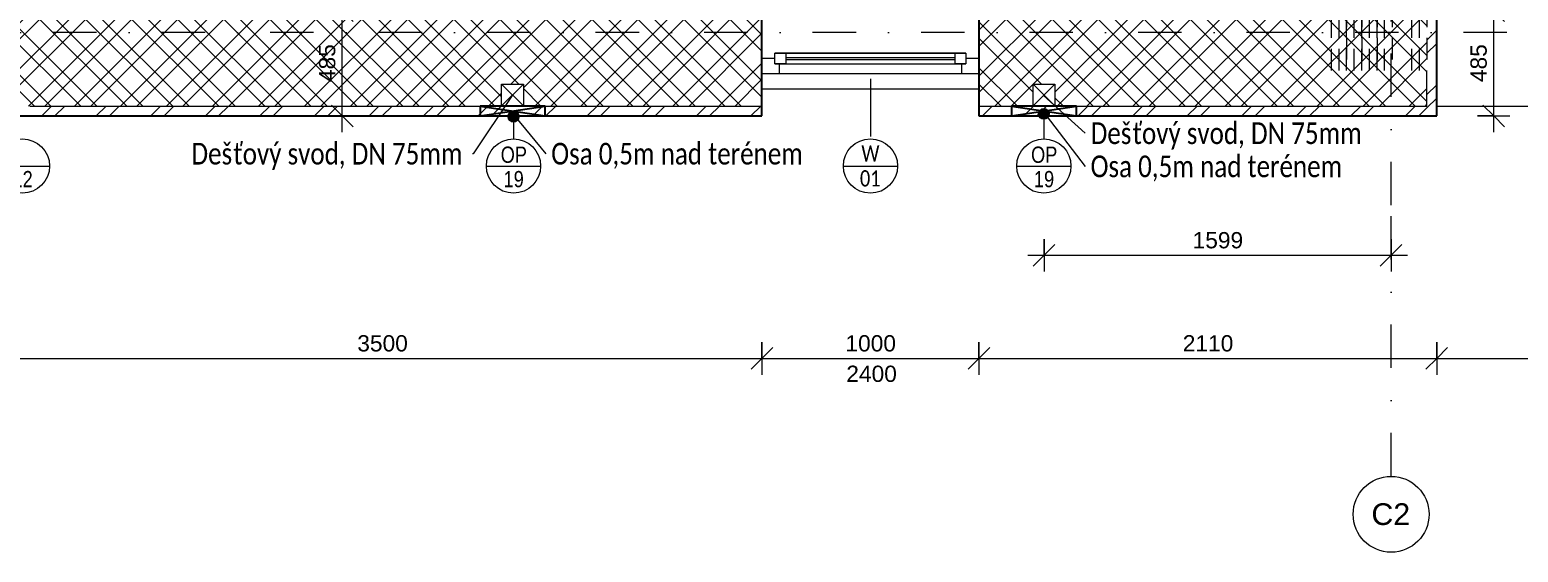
# Model space of a CAD drawing. Header units: millimetres. Extents: x -47427 to -6020, y -7799 to 12520.
# Drawn here: x -35010 to -28149, y -7799 to -5389 of the extents above; entities that cross this region are included whole.
import ezdxf

# ---------------------------------------------------------------- set-up
doc = ezdxf.new("R2010")
doc.units = ezdxf.units.MM
doc.linetypes.add('HA_Dash_3mm-S1mm', pattern=[150, 100, -50])
doc.linetypes.add('HA_DashDot_10mm-S3mm', pattern=[500, 200, -150, 0, -150])
for name, color, linetype, lineweight in [('A-____-____-DIMS', 9, 'Continuous', 5), ('A-____-____-DIMS-50', 9, 'Continuous', 5), ('A-DETL-____-OTLN', 9, 'Continuous', 25), ('A-FLOR-____-OTLN', 9, 'Continuous', 9), ('A-GENM-____-HDLN', 9, 'HA_Dash_3mm-S1mm', 9), ('A-GENM-____-IDEN', 9, 'Continuous', 9), ('A-GENM-____-OTLN', 9, 'Continuous', 9), ('A-GLAZ-____-IDEN', 9, 'Continuous', 9), ('A-GLAZ-____-MCUT', 9, 'Continuous', 5), ('A-GLAZ-____-OTLN', 9, 'Continuous', 5), ('A-WALL-____-MCUT', 9, 'Continuous', 25), ('A-WALL-____-PATT', 9, 'Continuous', 25), ('G-____-____-TEXT', 9, 'Continuous', 5), ('M-HVAC-DUCT-OTLN', 9, 'Continuous', 9), ('S-GRID-____-IDEN', 9, 'Continuous', 9), ('S-GRID-____-OTLN', 9, 'Continuous', 5)]:
    doc.layers.add(name, color=color, linetype=linetype, lineweight=lineweight)
doc.styles.add('Arial', font='arial.ttf', dxfattribs={"height": 100})
doc.styles.add('Arial_1', font='arial.ttf', dxfattribs={"height": 75})
doc.styles.add('Arial_2', font='arial.ttf', dxfattribs={"width": 0.8, "height": 75})
doc.styles.add('Calibri', font='calibri.ttf', dxfattribs={"width": 0.8, "height": 75})
doc.styles.add('Calibri_1', font='calibri.ttf', dxfattribs={"width": 0.8, "height": 100})
doc.dimstyles.new('Inner_Dimensions_2', dxfattribs={"dimscale": 304.8, "dimtxt": 76.519455, "dimasz": 0.328084, "dimexe": 0.246063, "dimexo": 0.0625, "dimgap": 0.032808, "dimtad": 1, "dimdec": 0, "dimzin": 0, "dimdsep": 46, "dimtxsty": 'Arial_1', "dimblk1": 'OBLIQUE', "dimblk2": 'OBLIQUE', "dimsah": 1, "dimcen": 0.09, "dimdle": 0.246063, "dimazin": 0, "dimtfac": 1, "dimtdec": 4, "dimtix": 1, "dimtmove": 0, "dimatfit": 3, "dimfxl": 0.246063, "dimfxlon": 1, "dimtvp": 1, "dimtolj": 1, "dimtzin": 0, "dimlwd": 9, "dimlwe": 9, "dimarcsym": 2})
pattern_1 = [(45, (0, 0), (-125.7236, 125.7236), []), (45, (0, 190.5), (-125.7236, 125.7236), [])]

# ---------------------------------------------------------------- blocks, each defined once
blk = doc.blocks.new('HA_WD_SinglePanel - 1000x2400-1662822-DPS_1NP-C')
at = {"layer": 'A-GLAZ-____-MCUT'}
for p, q in [((-420, 70), (-500, 70)), ((-420, 25), (-420, 70)), ((500, 70), (420, 70)), ((420, 70), (420, 25)), ((-500, 0), (-440, 0)), ((-440, -25), (-440, 25)), ((-440, 25), (-390, 25)), ((-390, 25), (-390, -25)), ((390, 5), (-390, 5)), ((390, -25), (390, 25)), ((390, 25), (440, 25)), ((440, 25), (440, -25)), ((440, 0), (500, 0)), ((-390, -25), (-440, -25)), ((390, -5), (-390, -5)), ((440, -25), (390, -25))]:
    blk.add_line(p, q, dxfattribs=at)
at = {"layer": 'A-GLAZ-____-OTLN'}
for p, q in [((420, 70), (-420, 70)), ((440, 25), (-440, 25)), ((-440, -25), (-440, 25)), ((390, 25), (-390, 25)), ((440, 25), (440, -25)), ((-440, -25), (440, -25)), ((390, -25), (-390, -25))]:
    blk.add_line(p, q, dxfattribs=at)
blk = doc.blocks.new('TB_Porotherm KP7_2250mm - TB_Porotherm KP7_2250mm-1893974-DPS_1NP-C')
at = {"layer": 'A-GENM-____-HDLN'}
for p, q in [((-1125, 35), (1125, 35)), ((-1125, 0), (1125, 0)), ((1125, -35), (-1125, -35))]:
    blk.add_line(p, q, dxfattribs=at)
blk = doc.blocks.new('Grid - Radius 3_5mm-353793-DPS_1NP-C')
at = {"layer": 'S-GRID-____-IDEN'}
blk.add_circle((0, 0), 3.5, dxfattribs=at)
blk = doc.blocks.new('DIMBLOCK76-DPS_1NP-C')
at = {"layer": 'A-____-____-DIMS-50', "lineweight": 9}
for p, q in [((-35134.9, -6830.3), (-35134.9, -6980.3)), ((-35134.9, -6905.3), (-35134.9, -6830.3)), ((-35134.9, -6905.3), (-35084.9, -6855.3)), ((-31634.9, -6830.3), (-31634.9, -6980.3)), ((-31634.9, -6905.3), (-31634.9, -6830.3)), ((-31634.9, -6905.3), (-31584.9, -6855.3)), ((-35134.9, -6905.3), (-35184.9, -6955.3)), ((-35134.9, -6905.3), (-31634.9, -6905.3)), ((-31634.9, -6905.3), (-31684.9, -6955.3))]:
    blk.add_line(p, q, dxfattribs=at)
at = {"layer": 'A-____-____-DIMS-50', "color": 0, "lineweight": 9, "insert": (-33500.3, -6797.9), "char_height": 75, "width": 276.883, "attachment_point": 1, "line_spacing_factor": 0.941778, "style": 'Arial_1'}
blk.add_mtext('3500', dxfattribs=at)
blk = doc.blocks.new('_Oblique')
at = {"color": 0, "linetype": 'ByBlock', "lineweight": -2}
blk.add_line((-0.5, -0.5), (0.5, 0.5), dxfattribs=at)
blk = doc.blocks.new('DIMBLOCK77-DPS_1NP-C')
at = {"layer": 'A-____-____-DIMS-50', "lineweight": 9}
for p, q in [((-31634.9, -6830.3), (-31634.9, -6980.3)), ((-31634.9, -6905.3), (-31634.9, -6830.3)), ((-31634.9, -6905.3), (-31584.9, -6855.3)), ((-30634.9, -6830.3), (-30634.9, -6980.3)), ((-30634.9, -6905.3), (-30634.9, -6830.3)), ((-30634.9, -6905.3), (-30584.9, -6855.3)), ((-31634.9, -6905.3), (-31684.9, -6955.3)), ((-31634.9, -6905.3), (-30634.9, -6905.3)), ((-30634.9, -6905.3), (-30684.9, -6955.3))]:
    blk.add_line(p, q, dxfattribs=at)
at = {"layer": 'A-____-____-DIMS-50', "color": 0, "lineweight": 9, "insert": (-31250.3, -6797.9), "char_height": 75, "width": 276.883, "attachment_point": 1, "line_spacing_factor": 0.941778, "style": 'Arial_1'}
blk.add_mtext('1000', dxfattribs=at)
blk = doc.blocks.new('DIMBLOCK78-DPS_1NP-C')
at = {"layer": 'A-____-____-DIMS-50', "lineweight": 9}
for p, q in [((-30634.9, -6830.3), (-30634.9, -6980.3)), ((-30634.9, -6905.3), (-30634.9, -6830.3)), ((-30634.9, -6905.3), (-30584.9, -6855.3)), ((-28524.9, -6830.3), (-28524.9, -6980.3)), ((-28524.9, -6905.3), (-28524.9, -6830.3)), ((-28524.9, -6905.3), (-28474.9, -6855.3)), ((-30634.9, -6905.3), (-30684.9, -6955.3)), ((-30634.9, -6905.3), (-28524.9, -6905.3)), ((-28524.9, -6905.3), (-28574.9, -6955.3))]:
    blk.add_line(p, q, dxfattribs=at)
at = {"layer": 'A-____-____-DIMS-50', "color": 0, "lineweight": 9, "insert": (-29695.3, -6797.9), "char_height": 75, "width": 276.883, "attachment_point": 1, "line_spacing_factor": 0.941778, "style": 'Arial_1'}
blk.add_mtext('2110', dxfattribs=at)
blk = doc.blocks.new('DIMBLOCK79-DPS_1NP-C')
at = {"layer": 'A-____-____-DIMS-50', "lineweight": 9}
for p, q in [((-28524.9, -6830.3), (-28524.9, -6980.3)), ((-28524.9, -6905.3), (-28524.9, -6830.3)), ((-28524.9, -6905.3), (-28474.9, -6855.3)), ((-22949.9, -6830.3), (-22949.9, -6980.3)), ((-22949.9, -6905.3), (-22949.9, -6830.3)), ((-22949.9, -6905.3), (-22899.9, -6855.3)), ((-28524.9, -6905.3), (-28574.9, -6955.3)), ((-28524.9, -6905.3), (-22874.9, -6905.3)), ((-22949.9, -6905.3), (-22999.9, -6955.3))]:
    blk.add_line(p, q, dxfattribs=at)
at = {"layer": 'A-____-____-DIMS-50', "color": 0, "lineweight": 9, "insert": (-25852.8, -6797.9), "char_height": 75, "width": 276.883, "attachment_point": 1, "line_spacing_factor": 0.941778, "style": 'Arial_1'}
blk.add_mtext('5575', dxfattribs=at)
blk = doc.blocks.new('HA_TAG_WD - Type Mark-1521999-DPS_1NP-C')
at = {"layer": 'A-GLAZ-____-IDEN'}
blk.add_line((-2.5, 0), (2.5, 0), dxfattribs=at)
blk.add_circle((0, 0), 2.5, dxfattribs=at)
blk = doc.blocks.new('DIMBLOCK134-DPS_1NP-C')
at = {"layer": 'A-____-____-DIMS-50', "lineweight": 9}
for p, q in [((-33569.3, -5301.8), (-33619.3, -5251.8)), ((-33644.3, -5301.8), (-33494.3, -5301.8)), ((-33569.3, -5301.8), (-33644.3, -5301.8)), ((-33569.3, -5861.8), (-33569.3, -5301.8)), ((-33569.3, -5301.8), (-33519.3, -5351.8)), ((-33569.3, -5786.8), (-33619.3, -5736.8)), ((-33644.3, -5786.8), (-33494.3, -5786.8)), ((-33569.3, -5786.8), (-33644.3, -5786.8)), ((-33569.3, -5786.8), (-33519.3, -5836.8))]:
    blk.add_line(p, q, dxfattribs=at)
at = {"layer": 'A-____-____-DIMS-50', "color": 0, "lineweight": 9, "insert": (-33676.7, -5630.8), "char_height": 75, "width": 207.662, "attachment_point": 1, "rotation": 90, "line_spacing_factor": 0.941778, "style": 'Arial_1'}
blk.add_mtext('485', dxfattribs=at)
blk = doc.blocks.new('DIMBLOCK177-DPS_1NP-C')
at = {"layer": 'A-____-____-DIMS-50', "lineweight": 9}
for p, q in [((-28262, -5301.8), (-28312, -5251.8)), ((-28337, -5301.8), (-28187, -5301.8)), ((-28262, -5301.8), (-28337, -5301.8)), ((-28262, -5861.8), (-28262, -5301.8)), ((-28262, -5301.8), (-28212, -5351.8)), ((-28262, -5786.8), (-28312, -5736.8)), ((-28337, -5786.8), (-28187, -5786.8)), ((-28262, -5786.8), (-28337, -5786.8)), ((-28262, -5786.8), (-28212, -5836.8))]:
    blk.add_line(p, q, dxfattribs=at)
at = {"layer": 'A-____-____-DIMS-50', "color": 0, "lineweight": 9, "insert": (-28369.3, -5630.8), "char_height": 75, "width": 207.662, "attachment_point": 1, "rotation": 90, "line_spacing_factor": 0.941778, "style": 'Arial_1'}
blk.add_mtext('485', dxfattribs=at)
blk = doc.blocks.new('HA_TAG_GM_Products - Generic-588599-DPS_1NP-C')
at = {"layer": 'A-GENM-____-IDEN'}
blk.add_line((-2.5, 0), (2.5, 0), dxfattribs=at)
blk.add_circle((0, 0), 2.5, dxfattribs=at)
blk = doc.blocks.new('DIMBLOCK228-DPS_1NP-C')
at = {"layer": 'A-____-____-DIMS-50', "lineweight": 9}
for p, q in [((-30334.4, -6354.6), (-30334.4, -6504.6)), ((-30334.4, -6429.6), (-30334.4, -6354.6)), ((-30334.4, -6429.6), (-30284.4, -6379.6)), ((-28734.9, -6354.6), (-28734.9, -6504.6)), ((-28734.9, -6429.6), (-28734.9, -6354.6)), ((-28734.9, -6429.6), (-28684.9, -6379.6)), ((-30409.4, -6429.6), (-28659.9, -6429.6)), ((-30334.4, -6429.6), (-30384.4, -6479.6)), ((-28734.9, -6429.6), (-28784.9, -6479.6))]:
    blk.add_line(p, q, dxfattribs=at)
at = {"layer": 'A-____-____-DIMS-50', "color": 0, "lineweight": 9, "insert": (-29650, -6322.3), "char_height": 75, "width": 276.883, "attachment_point": 1, "line_spacing_factor": 0.941778, "style": 'Arial_1'}
blk.add_mtext('1599', dxfattribs=at)

msp = doc.modelspace()

# ---------------------------------------------------------------- hatches: boundary and pattern name
at = {"layer": 'A-GENM-____-IDEN'}
h = msp.add_hatch(color=256, dxfattribs=at)
edge = h.paths.add_edge_path()
edge.add_arc((-30335.6, -5777.2), 25, 0, 360)
h = msp.add_hatch(color=256, dxfattribs=at)
edge = h.paths.add_edge_path()
edge.add_arc((-32780.2, -5790.4), 25, 0, 360)
at = {"layer": 'A-WALL-____-PATT', "lineweight": 5}
h = msp.add_hatch(dxfattribs=at)
h.set_pattern_fill('FP_4', color=256, style=0, pattern_type=2)
h.set_pattern_definition(pattern_1)
h.paths.add_polyline_path([(-28524.9, -5786.8), (-28524.9, -5301.8), (-28569.9, -5301.8), (-28569.9, -5786.8)])
h.paths.add_polyline_path([(-28569.9, -3601.8), (-28524.9, -3601.8), (-28524.9, -3586.8), (-28569.9, -3586.8)])
h = msp.add_hatch(dxfattribs=at)
h.set_pattern_fill('FP_1', color=256, style=0, pattern_type=2)
h.set_pattern_definition([(45, (0, 0), (-106.066, 106.066), []), (45, (75, 0), (-106.066, 106.066), []), (315, (0, 0), (106.066, 106.066), []), (315, (75, 0), (106.066, 106.066), [])])
h.paths.add_polyline_path([(-28569.9, -5741.8), (-28569.9, -5301.8), (-30634.9, -5301.8), (-30634.9, -5741.8), (-30284.4, -5741.8)])
h.paths.add_polyline_path([(-31634.9, -5741.8), (-31634.9, -5301.8), (-35134.9, -5301.8), (-35134.9, -5741.8), (-32734.9, -5741.8)])
h.paths.add_polyline_path([(-36134.9, -5741.8), (-36134.9, -5301.8), (-41634.9, -5301.8), (-41634.9, -5741.8), (-37454.5, -5741.8)])
h.paths.add_polyline_path([(-42634.9, -5741.8), (-42634.9, -5301.8), (-45274.9, -5301.8), (-45274.9, -5741.8), (-43838.4, -5741.8)])
h.paths.add_polyline_path([(-30384.4, -5740.1), (-30384.4, -5640.1), (-30284.4, -5640.1), (-30284.4, -5740.1)])
h.paths.add_polyline_path([(-32834.9, -5740.1), (-32834.9, -5640.1), (-32734.9, -5640.1), (-32734.9, -5740.1)])
h.paths.add_polyline_path([(-41254.9, -5740.1), (-41254.9, -5640.1), (-41154.9, -5640.1), (-41154.9, -5740.1)])
h.paths.add_polyline_path([(-44834.9, -5740.1), (-44834.9, -5640.1), (-44734.9, -5640.1), (-44734.9, -5740.1)])
h = msp.add_hatch(dxfattribs=at)
h.set_pattern_fill('FP_4', color=256, style=0, pattern_type=2)
h.set_pattern_definition(pattern_1)
h.paths.add_polyline_path([(-28569.9, -5786.8), (-28569.9, -5741.8), (-30634.9, -5741.8), (-30634.9, -5786.8)])
h.paths.add_polyline_path([(-31634.9, -5786.8), (-31634.9, -5741.8), (-35134.9, -5741.8), (-35134.9, -5786.8), (-34262.6, -5786.8)])
h.paths.add_polyline_path([(-36134.9, -5786.8), (-36134.9, -5741.8), (-41634.9, -5741.8), (-41634.9, -5786.8), (-37454.5, -5786.8)])
h.paths.add_polyline_path([(-42634.9, -5786.8), (-42634.9, -5741.8), (-45274.9, -5741.8), (-45274.9, -5786.8), (-43838.4, -5786.8)])

# ---------------------------------------------------------------- linework, layer by layer
at = {"layer": 'A-DETL-____-OTLN'}
for p, q in [((-32634.4, -5741.8), (-32934.4, -5741.8)), ((-32934.4, -5741.8), (-32934.4, -5786.8)), ((-32934.4, -5786.8), (-32634.4, -5741.8)), ((-32934.4, -5741.8), (-32634.4, -5786.8)), ((-32634.4, -5786.8), (-32634.4, -5741.8)), ((-30184.4, -5741.8), (-30484.4, -5741.8)), ((-30484.4, -5741.8), (-30484.4, -5786.8)), ((-30484.4, -5786.8), (-30184.4, -5741.8)), ((-30484.4, -5741.8), (-30184.4, -5786.8)), ((-30184.4, -5786.8), (-30184.4, -5741.8)), ((-32934.4, -5786.8), (-32634.4, -5786.8)), ((-30484.4, -5786.8), (-30184.4, -5786.8))]:
    msp.add_line(p, q, dxfattribs=at)
at = {"layer": 'A-FLOR-____-OTLN'}
for p, q in [((-31634.9, -5661.8), (-30634.9, -5661.8)), ((-28524.9, -5741.8), (-22994.9, -5741.8))]:
    msp.add_line(p, q, dxfattribs=at)
at = {"layer": 'A-GENM-____-IDEN'}
for p, q in [((-32780.2, -5790.4), (-32780.2, -5893.1)), ((-30335.6, -5777.2), (-30335.6, -5893.1))]:
    msp.add_line(p, q, dxfattribs=at)
for centre in [(-30335.6, -5777.2), (-32780.2, -5790.4)]:
    msp.add_circle(centre, 25, dxfattribs=at)
at = {"layer": 'A-GLAZ-____-IDEN'}
msp.add_line((-31134.9, -5615.4), (-31134.9, -5882.1), dxfattribs=at)
at = {"layer": 'A-WALL-____-MCUT'}
for p, q in [((-31634.9, -5786.8), (-31634.9, -5301.8)), ((-30634.9, -5301.8), (-30634.9, -5786.8)), ((-28524.9, -5786.8), (-28524.9, -5301.8)), ((-35134.9, -5786.8), (-31634.9, -5786.8)), ((-30634.9, -5786.8), (-28524.9, -5786.8))]:
    msp.add_line(p, q, dxfattribs=at)
at = {"layer": 'A-WALL-____-MCUT', "lineweight": 9}
for p, q in [((-28569.9, -5741.8), (-28569.9, -5576.8)), ((-35009.9, -5741.8), (-31634.9, -5741.8)), ((-30634.9, -5741.8), (-28569.9, -5741.8))]:
    msp.add_line(p, q, dxfattribs=at)
at = {"layer": 'G-____-____-TEXT', "color": 250, "lineweight": 9}
for p, q in [((-32786.5, -5692.6), (-32966.9, -5960.8)), ((-30336.5, -5692.6), (-30144.7, -5866.5)), ((-32775.9, -5785.8), (-32631.4, -5960.8)), ((-30325, -5784.4), (-30145.3, -6019.3)), ((-32966.9, -5960.8), (-32969.7, -5960.8))]:
    msp.add_line(p, q, dxfattribs=at)
at = {"layer": 'M-HVAC-DUCT-OTLN', "lineweight": 5}
for p, q in [((-32734.9, -5740.1), (-32834.9, -5640.1)), ((-32734.9, -5640.1), (-32834.9, -5740.1)), ((-32834.9, -5640.1), (-32734.9, -5640.1)), ((-32834.9, -5740.1), (-32834.9, -5640.1)), ((-32734.9, -5640.1), (-32734.9, -5740.1)), ((-30284.4, -5740.1), (-30384.4, -5640.1)), ((-30284.4, -5640.1), (-30384.4, -5740.1)), ((-30384.4, -5640.1), (-30284.4, -5640.1)), ((-30384.4, -5740.1), (-30384.4, -5640.1)), ((-30284.4, -5640.1), (-30284.4, -5740.1)), ((-32734.9, -5740.1), (-32834.9, -5740.1)), ((-30284.4, -5740.1), (-30384.4, -5740.1))]:
    msp.add_line(p, q, dxfattribs=at)
at = {"layer": 'S-GRID-____-OTLN', "linetype": 'HA_DashDot_10mm-S3mm', "lineweight": 9}
for p, q in [((-28734.9, -6198.9), (-28734.9, 10920.5)), ((-22199.7, -5401.8), (-45827.4, -5401.8)), ((-28734.9, -7448.9), (-28734.9, -6198.9))]:
    msp.add_line(p, q, dxfattribs=at)

# ---------------------------------------------------------------- block references
at = {"layer": 'A-GENM-____-IDEN', "xscale": 49.99999999999998, "yscale": 49.99999999999998, "zscale": 49.99999999999998}
for p in [(-35043.7, -6018.1), (-32780.2, -6018.1), (-30335.6, -6018.1)]:
    msp.add_blockref('HA_TAG_GM_Products - Generic-588599-DPS_1NP-C', p, dxfattribs=at)
at = {"layer": 'A-GENM-____-OTLN'}
for p, rotation in [((-28974.9, -4451.8), 89.9999999999999), ((-28904.9, -4451.8), 89.9999999999999), ((-28834.9, -4451.8), 89.9999999999999), ((-28764.9, -4451.8), 89.9999999999999), ((-28604.9, -4451.8), 90.0000000000002)]:
    msp.add_blockref('TB_Porotherm KP7_2250mm - TB_Porotherm KP7_2250mm-1893974-DPS_1NP-C', p, dxfattribs=dict(at, rotation=rotation))
at = {"layer": 'A-GLAZ-____-IDEN', "xscale": 49.99999999999998, "yscale": 49.99999999999998, "zscale": 49.99999999999998}
msp.add_blockref('HA_TAG_WD - Type Mark-1521999-DPS_1NP-C', (-31134.9, -6018.1), dxfattribs=at)
at = {"layer": 'A-GLAZ-____-OTLN', "rotation": 180}
msp.add_blockref('HA_WD_SinglePanel - 1000x2400-1662822-DPS_1NP-C', (-31134.9, -5521.8), dxfattribs=at)
at = {"layer": 'S-GRID-____-IDEN', "xscale": 49.99999999999998, "yscale": 49.99999999999998, "zscale": 49.99999999999998}
msp.add_blockref('Grid - Radius 3_5mm-353793-DPS_1NP-C', (-28734.9, -7623.9), dxfattribs=at)

# ---------------------------------------------------------------- texts
at = {"layer": 'A-GENM-____-IDEN', "lineweight": 5, "char_height": 75, "attachment_point": 1, "style": 'Arial_2'}
for s, insert, width in [('OP', (-32839.2, -5928), 147.51), ('OP', (-30394.6, -5928), 147.51), ('12', (-35089.5, -6040.7), 115.443), ('19', (-32826, -6040.7), 115.443), ('19', (-30381.4, -6040.7), 115.443)]:
    msp.add_mtext(s, dxfattribs=dict(at, insert=insert, width=width))
at = {"layer": 'A-GLAZ-____-IDEN', "lineweight": 5, "char_height": 75, "attachment_point": 1}
for s, insert, width, style in [('W', (-31176.7, -5922.8), 105.823, 'Calibri'), ('01', (-31183.3, -6037.1), 121.856, 'Calibri'), ('2400', (-31246.2, -6938.4), 288.607, 'Arial_1')]:
    msp.add_mtext(s, dxfattribs=dict(at, insert=insert, width=width, style=style))
at = {"layer": 'G-____-____-TEXT', "color": 7, "lineweight": 9, "char_height": 100, "attachment_point": 1, "style": 'Calibri_1'}
for s, insert, width in [('Deš', (-30119.7, -5816.5), 234.093), ('ťový svod, DN 75mm', (-29926.5, -5816.5), 1305.147), ('Deš', (-34264.7, -5910.8), 234.093), ('ťový svod, DN 75mm', (-34071.5, -5910.8), 1305.147), ('Osa 0,5m nad terénem', (-32606.4, -5910.8), 1430.21), ('Osa 0,5m nad terénem', (-30120.3, -5969.3), 1430.21)]:
    msp.add_mtext(s, dxfattribs=dict(at, insert=insert, width=width))
at = {"layer": 'S-GRID-____-IDEN', "lineweight": 5, "insert": (-28825.8, -7573.2), "char_height": 100, "width": 220.464, "attachment_point": 1, "style": 'Arial'}
msp.add_mtext('C2', dxfattribs=at)

# ---------------------------------------------------------------- dimensions: what is measured, and where the dimension line sits
at = {"layer": 'A-____-____-DIMS', "lineweight": 9}
for base, p1, p2, picture, middle in [((-33569.3, -5301.8), (-33644.3, -5786.8), (-33644.3, -5301.8), 'DIMBLOCK134-DPS_1NP-C', (-33617.6, -5544.3)), ((-28262, -5301.8), (-28337, -5786.8), (-28337, -5301.8), 'DIMBLOCK177-DPS_1NP-C', (-28310.3, -5544.3))]:
    dim = msp.add_linear_dim(base=base, p1=p1, p2=p2, angle=90, dimstyle='Inner_Dimensions_2', override={"dimpost": '<>', "dimfxl": 485}, dxfattribs=at)
    dim.commit()
    dim.dimension.update_dxf_attribs({"geometry": picture, "text_midpoint": middle})
for base, p1, p2, override, picture, middle in [((-28734.9022, -6429.6407), (-30334.3557, -6354.6407), (-28734.9022, -6354.6407), {"dimpost": '<>', "dimfxl": 1599.453479}, 'DIMBLOCK228-DPS_1NP-C', (-29534.629, -6381.3477)), ((-31634.9, -6905.3), (-35134.9, -6830.3), (-31634.9, -6830.3), {"dimpost": '<>', "dimfxl": 3500.029192}, 'DIMBLOCK76-DPS_1NP-C', (-33384.9, -6857)), ((-30634.9, -6905.3), (-31634.9, -6830.3), (-30634.9, -6830.3), {"dimpost": '<>', "dimfxl": 1000}, 'DIMBLOCK77-DPS_1NP-C', (-31134.9, -6857)), ((-28524.9, -6905.3), (-30634.9, -6830.3), (-28524.9, -6830.3), {"dimpost": '<>', "dimfxl": 2110}, 'DIMBLOCK78-DPS_1NP-C', (-29579.9, -6857)), ((-22949.9, -6905.3), (-28524.9, -6830.3), (-22949.9, -6830.3), {"dimpost": '<>', "dimfxl": 5575}, 'DIMBLOCK79-DPS_1NP-C', (-25737.4, -6857.1))]:
    dim = msp.add_linear_dim(base=base, p1=p1, p2=p2, dimstyle='Inner_Dimensions_2', override=override, dxfattribs=at)
    dim.commit()
    dim.dimension.update_dxf_attribs({"geometry": picture, "text_midpoint": middle})

doc.saveas('drawing.dxf')
